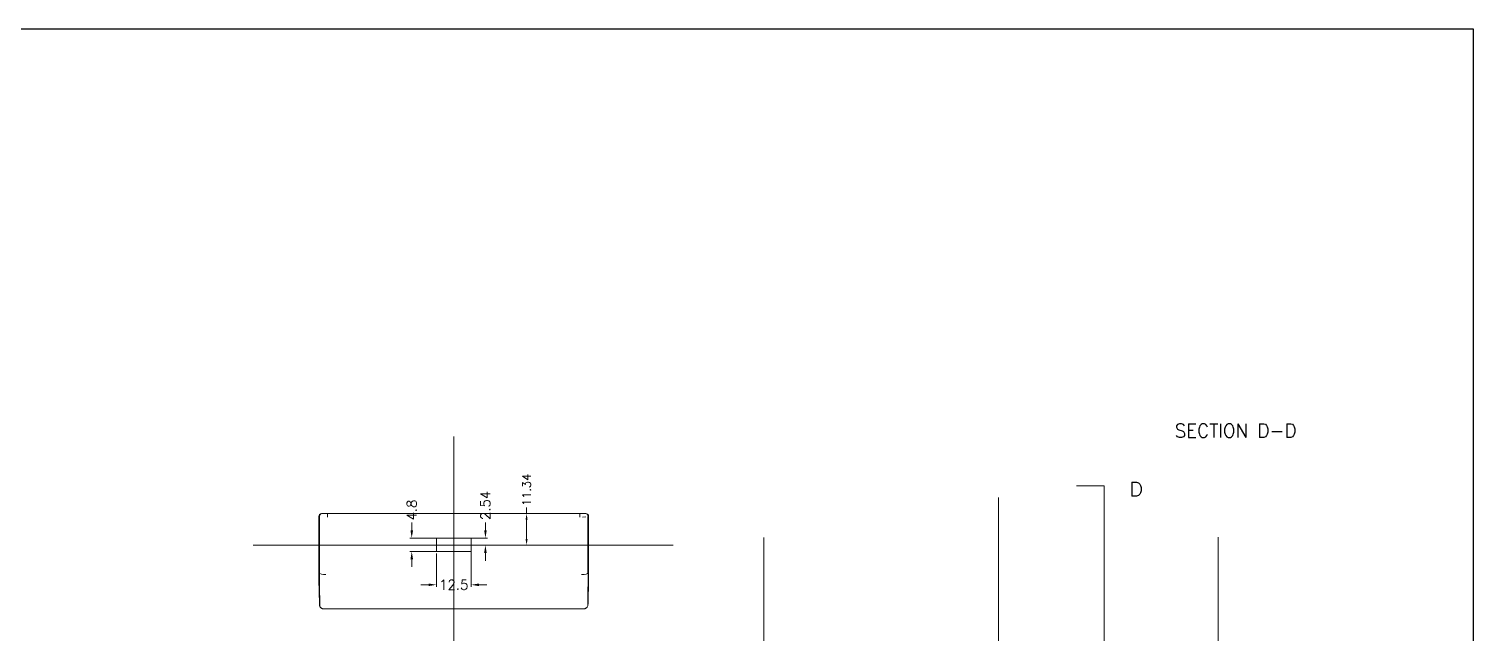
# Model space of a CAD drawing. Header units: millimetres. Extents: x -7059 to -6021, y -2109 to -1551.
# Drawn here: x -6540 to -6021, y -1768 to -1551 of the extents above; entities that cross this region are included whole.
import ezdxf
from ezdxf.lldxf.tags import DXFTag

# ---------------------------------------------------------------- set-up
doc = ezdxf.new("R2010")
doc.units = ezdxf.units.MM
doc.layers.get('0').update_dxf_attribs({"linetype": 'CONTINUOUS'})
doc.layers.get('Defpoints').update_dxf_attribs({"linetype": 'CONTINUOUS'})
doc.layers.add('5', color=7, linetype='CONTINUOUS', true_color=0xffffff)
doc.styles.add('DEFAULT', font='simplex.shx')
doc.styles.add('ROMANC', font='romanc.shx', dxfattribs={"bigfont": 'gbcbig.shx'})
tags = doc.linetypes.add('PHANTOM', pattern=[50.5, 18, -6.5, 6.5, -6.5, 6.5, -6.5]).pattern_tags.tags
tags[14:15] = [DXFTag(74, 4), DXFTag(75, 0), DXFTag(340, '0'), DXFTag(46, 0.0), DXFTag(50, 0.0), DXFTag(44, 0.0), DXFTag(45, 0.0)]
tags[12:13] = [DXFTag(74, 4), DXFTag(75, 0), DXFTag(340, '0'), DXFTag(46, 0.0), DXFTag(50, 0.0), DXFTag(44, 0.0), DXFTag(45, 0.0)]
tags[10:11] = [DXFTag(74, 4), DXFTag(75, 0), DXFTag(340, '0'), DXFTag(46, 0.0), DXFTag(50, 0.0), DXFTag(44, 0.0), DXFTag(45, 0.0)]
tags[8:9] = [DXFTag(74, 4), DXFTag(75, 0), DXFTag(340, '0'), DXFTag(46, 0.0), DXFTag(50, 0.0), DXFTag(44, 0.0), DXFTag(45, 0.0)]
tags[6:7] = [DXFTag(74, 4), DXFTag(75, 0), DXFTag(340, '0'), DXFTag(46, 0.0), DXFTag(50, 0.0), DXFTag(44, 0.0), DXFTag(45, 0.0)]
tags[4:5] = [DXFTag(74, 4), DXFTag(75, 0), DXFTag(340, '0'), DXFTag(46, 0.0), DXFTag(50, 0.0), DXFTag(44, 0.0), DXFTag(45, 0.0)]
doc.dimstyles.new('YanXiu', dxfattribs={"dimtxt": 2.5, "dimasz": 2.2, "dimexe": 0.66, "dimexo": 0.66, "dimgap": 0.66, "dimtad": 0, "dimdsep": 46, "dimtxsty": 'ROMANC', "dimcen": 0, "dimclrd": 256, "dimclre": 131, "dimclrt": 42, "dimazin": 2, "dimtfac": 1, "dimtofl": 0, "dimtmove": 0, "dimatfit": 3, "dimfxl": 0, "dimlwd": 5, "dimlwe": 5, "dimarcsym": 0})

# ---------------------------------------------------------------- blocks, each defined once
blk = doc.blocks.new('ASSORTED_DRAFT8')
at = {"color": 32}
blk.add_solid([(1513.29, 1314.27), (1517.29, 1314.8), (1517.29, 1313.75), (1513.29, 1314.27)], dxfattribs=at)
blk = doc.blocks.new('*D32')
at = {"lineweight": 0}
for p, q in [((-4662.39, -1334.96), (-4662.39, -1332.16)), ((-4662.39, -1343.1), (-4662.39, -1345.9))]:
    blk.add_line(p, q, dxfattribs=at)
at = {"color": 7, "lineweight": 0}
for p, q in [((-4667.61, -1337.76), (-4661.69, -1337.76)), ((-4664.57, -1340.3), (-4661.69, -1340.3))]:
    blk.add_line(p, q, dxfattribs=at)
for points in [[(-4662.85, -1334.96), (-4661.92, -1334.96), (-4662.39, -1337.76)], [(-4662.85, -1343.1), (-4661.92, -1343.1), (-4662.39, -1340.3)]]:
    blk.add_solid(points)
at = {"layer": 'Defpoints', "color": 0}
for p in [(-4668.31, -1337.76), (-4662.39, -1337.76), (-4665.27, -1340.3)]:
    blk.add_point(p, dxfattribs=at)
at = {"color": 7, "insert": (-4662.39, -1326.05), "char_height": 3.5, "attachment_point": 5, "rotation": 90, "style": 'ROMANC'}
blk.add_mtext('2.54', dxfattribs=at)
blk = doc.blocks.new('*D40')
at = {"color": 7, "lineweight": 0}
for p, q in [((-4680.03, -1343.26), (-4680.03, -1355.27)), ((-4667.53, -1342.39), (-4667.53, -1355.27))]:
    blk.add_line(p, q, dxfattribs=at)
at = {"lineweight": 0}
for p, q in [((-4682.83, -1354.57), (-4685.63, -1354.57)), ((-4664.73, -1354.57), (-4661.93, -1354.57))]:
    blk.add_line(p, q, dxfattribs=at)
for points in [[(-4682.83, -1354.1), (-4682.83, -1355.03), (-4680.03, -1354.57)], [(-4664.73, -1354.1), (-4664.73, -1355.03), (-4667.53, -1354.57)]]:
    blk.add_solid(points)
at = {"layer": 'Defpoints', "color": 0}
for p in [(-4680.03, -1342.56), (-4667.53, -1341.69), (-4667.53, -1354.57)]:
    blk.add_point(p, dxfattribs=at)
at = {"color": 7, "insert": (-4673.78, -1354.57), "char_height": 3.5, "attachment_point": 5, "style": 'ROMANC'}
blk.add_mtext('12.5', dxfattribs=at)
blk = doc.blocks.new('*D41')
at = {"lineweight": 0}
for p, q in [((-4688.88, -1334.96), (-4688.88, -1332.16)), ((-4688.88, -1345.36), (-4688.88, -1348.16))]:
    blk.add_line(p, q, dxfattribs=at)
at = {"color": 7, "lineweight": 0}
for p, q in [((-4679.18, -1337.76), (-4689.58, -1337.76)), ((-4679.18, -1342.56), (-4689.58, -1342.56))]:
    blk.add_line(p, q, dxfattribs=at)
for points in [[(-4689.34, -1334.96), (-4688.41, -1334.96), (-4688.88, -1337.76)], [(-4689.34, -1345.36), (-4688.41, -1345.36), (-4688.88, -1342.56)]]:
    blk.add_solid(points)
at = {"layer": 'Defpoints', "color": 0}
for p in [(-4688.88, -1337.76), (-4678.48, -1337.76), (-4678.48, -1342.56)]:
    blk.add_point(p, dxfattribs=at)
at = {"color": 7, "insert": (-4688.88, -1327.71), "char_height": 3.5, "attachment_point": 5, "rotation": 90, "style": 'ROMANC'}
blk.add_mtext('4.8', dxfattribs=at)
blk = doc.blocks.new('*D60')
at = {"color": 7, "lineweight": 0}
for p, q in [((-4650.46, -1328.96), (-4646.8, -1328.96)), ((-4649.05, -1340.3), (-4646.8, -1340.3))]:
    blk.add_line(p, q, dxfattribs=at)
at = {"lineweight": 0}
for p, q in [((-4647.6, -1328.96), (-4647.6, -1326.76)), ((-4647.6, -1338.1), (-4647.6, -1331.16))]:
    blk.add_line(p, q, dxfattribs=at)
for points in [[(-4647.97, -1331.16), (-4647.23, -1331.16), (-4647.6, -1328.96)], [(-4647.97, -1338.1), (-4647.23, -1338.1), (-4647.6, -1340.3)]]:
    blk.add_solid(points)
at = {"layer": 'Defpoints', "color": 0}
for p in [(-4651.26, -1328.96), (-4647.6, -1328.96), (-4649.85, -1340.3)]:
    blk.add_point(p, dxfattribs=at)
at = {"color": 7, "insert": (-4647.6, -1320.46), "char_height": 3, "attachment_point": 5, "rotation": 90, "style": 'ROMANC'}
blk.add_mtext('11.34', dxfattribs=at)

msp = doc.modelspace()

# ---------------------------------------------------------------- linework, layer by layer
at = {"color": 1}
msp.add_lwpolyline([(-7059.182, -1551.116), (-6020.73, -1551.116), (-6020.73, -2108.993), (-7059.182, -2108.993)], close=True, dxfattribs=at)
at = {"layer": '5', "color": 7, "linetype": 'PHANTOM', "lineweight": 0}
for p, q in [((-6387.215, -1697.63), (-6387.215, -1775.225)), ((-6153.363, -1715.314), (-6153.363, -1846.415)), ((-6191.363, -1719.516), (-6191.363, -1953.708)), ((-6275.696, -1733.99), (-6275.696, -1960.311)), ((-6112.404, -1733.82), (-6112.404, -1941.207)), ((-6459.354, -1736.663), (-6308.374, -1736.663)), ((-6387.215, -1758.614), (-6387.215, -1956.45))]:
    msp.add_line(p, q, dxfattribs=at)
at = {"layer": '5', "color": 7, "linetype": 'Continuous', "lineweight": 0}
for p, q in [((-6163.313, -1715.314), (-6153.363, -1715.314)), ((-6435.715, -1744.687), (-6435.715, -1726.333)), ((-6435.453, -1726.507), (-6435.453, -1746.794)), ((-6434.708, -1725.326), (-6434.529, -1725.326)), ((-6432.567, -1725.326), (-6341.863, -1725.326)), ((-6432.567, -1726.326), (-6432.567, -1725.326)), ((-6432.567, -1726.585), (-6432.567, -1726.326)), ((-6432.567, -1726.326), (-6432.567, -1726.326)), ((-6341.863, -1726.326), (-6341.863, -1725.326)), ((-6341.863, -1726.585), (-6341.863, -1726.326)), ((-6341.863, -1726.326), (-6341.863, -1726.326)), ((-6340.968, -1726.566), (-6339.687, -1726.491)), ((-6339.722, -1725.326), (-6339.901, -1725.326)), ((-6338.977, -1726.38), (-6338.977, -1746.794)), ((-6338.715, -1744.687), (-6338.715, -1726.333)), ((-6393.465, -1734.126), (-6393.465, -1738.926)), ((-6380.965, -1734.126), (-6393.465, -1734.126)), ((-6380.965, -1738.926), (-6380.965, -1734.126)), ((-6393.465, -1738.926), (-6380.965, -1738.926)), ((-6435.715, -1749.134), (-6435.715, -1744.687)), ((-6435.715, -1749.134), (-6435.49, -1757.737)), ((-6338.94, -1757.737), (-6338.715, -1749.134)), ((-6338.715, -1749.134), (-6338.715, -1744.687)), ((-6433.976, -1759.581), (-6340.454, -1759.581))]:
    msp.add_line(p, q, dxfattribs=at)
at = {"layer": '5', "color": 7, "linetype": 'Continuous', "lineweight": 0, "extrusion": (0, 0, -1)}
for centre, major_axis, ratio, start_param, end_param in [((-6434.715, -1726.326), (-0.727, -0.691), 0.9932391, 0.7635142, 2.3343105), ((-6434.718, -1726.326), (-0.629, -0.778), 0.9930958, 0.8874595, 0.8942468), ((-6339.715, -1726.326), (0.727, -0.691), 0.9932391, 3.9488748, 5.5264463)]:
    msp.add_ellipse(centre, major_axis=major_axis, ratio=ratio, start_param=start_param, end_param=end_param, dxfattribs=at)
at = {"layer": '5', "color": 7, "linetype": 'Continuous', "lineweight": 0}
for centre, major_axis, ratio, start_param, end_param in [((-6434.529, -1726.326), (0, -1), 0.9996803, 3.3121907, 4.712346), ((-6434.529, -1726.326), (0, -1), 0.9996803, 4.712346, 4.712389), ((-6434.529, -1726.326), (0, -1), 0.9996803, 4.712389, 4.7191641), ((-6339.901, -1726.326), (0, -1), 0.9996803, 1.5708694, 2.9709979), ((-6339.901, -1726.326), (0, -1), 0.9996803, 1.5640212, 1.5708694), ((-6433.17, -1746.734), (2.344, -0.068), 0.2308266, 3.1744205, 4.7198478), ((-6341.26, -1746.734), (-2.344, -0.068), 0.2308266, 1.5633376, 3.1087648)]:
    msp.add_ellipse(centre, major_axis=major_axis, ratio=ratio, start_param=start_param, end_param=end_param, dxfattribs=at)
for points, knots in [([(-6432.567, -1725.34), (-6432.708, -1725.34), (-6432.983, -1725.34), (-6433.516, -1725.34), (-6434.102, -1725.34), (-6434.574, -1725.34), (-6434.688, -1725.34), (-6434.699, -1725.34)], [0, 0, 0, 0, 0.1253658, 0.250759, 0.5002799, 0.7500893, 1, 1, 1, 1]), ([(-6339.732, -1725.34), (-6339.742, -1725.34), (-6339.856, -1725.34), (-6340.328, -1725.34), (-6340.914, -1725.34), (-6341.447, -1725.34), (-6341.722, -1725.34), (-6341.863, -1725.34)], [0, 0, 0, 0, 0.2499107, 0.4997201, 0.749241, 0.8746342, 1, 1, 1, 1]), ([(-6435.436, -1751.72), (-6435.432, -1752.211), (-6435.428, -1752.693), (-6435.423, -1753.473), (-6435.421, -1753.776), (-6435.417, -1754.361), (-6435.414, -1754.928), (-6435.411, -1755.462), (-6435.409, -1755.979), (-6435.408, -1756.23), (-6435.406, -1756.945), (-6435.405, -1757.371), (-6435.405, -1757.936), (-6435.405, -1758.112), (-6435.405, -1758.346), (-6435.405, -1758.414), (-6435.406, -1758.479)], [0, 0, 0, 0, 0.171719, 0.171719, 0.2831196, 0.2831196, 0.3945203, 0.505921, 0.505921, 0.6173217, 0.6173217, 0.8401231, 0.8401231, 0.9515238, 0.9515238, 1, 1, 1, 1]), ([(-6339.024, -1758.476), (-6339.025, -1758.26), (-6339.025, -1758.016), (-6339.025, -1757.556), (-6339.025, -1757.354), (-6339.024, -1756.922), (-6339.024, -1756.694), (-6339.021, -1755.982), (-6339.019, -1755.468), (-6339.015, -1754.636), (-6339.013, -1754.347), (-6339.009, -1753.76), (-6339.007, -1753.461), (-6339.002, -1752.69), (-6338.998, -1752.212), (-6338.994, -1751.721)], [0, 0, 0, 0, 0.1607931, 0.1607931, 0.2722092, 0.2722092, 0.3836254, 0.3836254, 0.6064577, 0.6064577, 0.7178738, 0.7178738, 0.82929, 0.82929, 1, 1, 1, 1]), ([(-6435.49, -1757.737), (-6435.489, -1757.772), (-6435.486, -1757.841), (-6435.48, -1757.952), (-6435.473, -1758.037), (-6435.469, -1758.082)], [0, 0, 0, 0, 0.3169827, 0.6584913, 1, 1, 1, 1]), ([(-6435.465, -1758.164), (-6435.452, -1758.358), (-6435.378, -1758.631), (-6435.192, -1758.951), (-6435.003, -1759.169), (-6434.772, -1759.349), (-6434.511, -1759.484), (-6434.229, -1759.565), (-6434.038, -1759.581), (-6433.941, -1759.581)], [0, 0, 0, 0, 0.2886545, 0.4229879, 0.5449385, 0.6600597, 0.7731183, 0.8864692, 1, 1, 1, 1]), ([(-6340.489, -1759.581), (-6340.392, -1759.581), (-6340.201, -1759.565), (-6339.919, -1759.485), (-6339.66, -1759.352), (-6339.356, -1759.115), (-6339.082, -1758.73), (-6338.984, -1758.365), (-6338.965, -1758.164)], [0, 0, 0, 0, 0.1166013, 0.2342239, 0.3537847, 0.4776537, 0.7365659, 1, 1, 1, 1]), ([(-6338.94, -1757.737), (-6338.941, -1757.772), (-6338.944, -1757.841), (-6338.95, -1757.952), (-6338.957, -1758.037), (-6338.961, -1758.082)], [0, 0, 0, 0, 0.3169827, 0.6584913, 1, 1, 1, 1])]:
    msp.add_open_spline(points, degree=3, knots=knots, dxfattribs=at)
for points, degree in [([(-6434.529, -1725.326), (-6434.524, -1725.326), (-6434.463, -1725.326), (-6434.223, -1725.326), (-6433.874, -1725.326), (-6433.499, -1725.326), (-6433.088, -1725.326), (-6432.749, -1725.326), (-6432.567, -1725.326)], 3), ([(-6339.901, -1725.326), (-6339.906, -1725.326), (-6339.967, -1725.326), (-6340.207, -1725.326), (-6340.556, -1725.326), (-6340.931, -1725.326), (-6341.343, -1725.326), (-6341.681, -1725.326), (-6341.863, -1725.326)], 3), ([(-6435.486, -1751.614), (-6435.488, -1751.379), (-6435.493, -1750.913), (-6435.498, -1750.229), (-6435.503, -1749.535), (-6435.507, -1748.832), (-6435.51, -1748.125), (-6435.512, -1747.408), (-6435.513, -1746.927), (-6435.513, -1746.684)], 3), ([(-6338.944, -1751.614), (-6338.942, -1751.379), (-6338.937, -1750.913), (-6338.932, -1750.229), (-6338.927, -1749.535), (-6338.923, -1748.832), (-6338.92, -1748.125), (-6338.918, -1747.408), (-6338.917, -1746.927), (-6338.917, -1746.684)], 3), ([(-6435.469, -1758.082), (-6435.468, -1758.109), (-6435.466, -1758.136), (-6435.464, -1758.162)], 3), ([(-6435.468, -1758.085), (-6435.463, -1758.186)], 1), ([(-6338.967, -1758.186), (-6338.962, -1758.085)], 1)]:
    msp.add_open_spline(points, degree=degree, dxfattribs=at)

# ---------------------------------------------------------------- block references
at = {"layer": '5', "color": 7, "linetype": 'Continuous', "lineweight": 0, "xscale": 0.9950248759998885, "yscale": 0.9950248760000022, "zscale": 0.9950248759999999}
msp.add_blockref('ASSORTED_DRAFT8', (-7669.071, -3023.048), dxfattribs=at)

# ---------------------------------------------------------------- texts
at = {"layer": '5', "color": 7, "linetype": 'Continuous', "lineweight": 0, "char_height": 4.97512, "line_spacing_factor": 0.903614, "style": 'DEFAULT'}
for s, insert, attachment_point in [('\\W00.967;SECTION \\H5.00;D-D\\H5.00; ', (-6106.105, -1698.016), 8), ('\\W01.125;D ', (-6144.435, -1719.016), 7)]:
    msp.add_mtext(s, dxfattribs=dict(at, insert=insert, attachment_point=attachment_point))

# ---------------------------------------------------------------- dimensions: what is measured, and where the dimension line sits
at = {"color": 1}
for base, p1, p2, override, picture, middle in [((-6361.034, -1725.326), (-6363.284, -1736.663), (-6364.69, -1725.326), {"dimtxt": 3, "dimexe": 0.8, "dimexo": 0.8, "dimclre": 7, "dimclrt": 7, "dimlwd": 0, "dimlwe": 0}, '*D60', (-6361.034, -1716.823)), ((-6375.821, -1734.126), (-6378.706, -1736.663), (-6381.744, -1734.126), {"dimtxt": 3.5, "dimasz": 2.8, "dimexe": 0.69965, "dimexo": 0.69965, "dimgap": 0.69965, "dimclre": 7, "dimclrt": 7, "dimlwd": 0, "dimlwe": 0}, '*D32', (-6375.821, -1722.409)), ((-6402.31, -1734.126), (-6391.916, -1738.926), (-6391.916, -1734.126), {"dimtxt": 3.5, "dimasz": 2.8, "dimexe": 0.69965, "dimexo": 0.69965, "dimgap": 0.69965, "dimclre": 7, "dimclrt": 7, "dimlwd": 0, "dimlwe": 0}, '*D41', (-6402.31, -1724.076))]:
    dim = msp.add_linear_dim(base=base, p1=p1, p2=p2, angle=90, dimstyle='YanXiu', override=override, dxfattribs=at)
    dim.commit()
    dim.dimension.update_dxf_attribs({"geometry": picture, "text_midpoint": middle, "insert": (-1713.433, -396.364)})
dim = msp.add_linear_dim(base=(-6380.965, -1750.932), p1=(-6393.465, -1738.926), p2=(-6380.965, -1738.05), dimstyle='YanXiu', override={"dimtxt": 3.5, "dimasz": 2.8, "dimexe": 0.69965, "dimexo": 0.69965, "dimgap": 0.69965, "dimclre": 7, "dimclrt": 7, "dimlwd": 0, "dimlwe": 0}, dxfattribs=at)
dim.commit()
dim.dimension.update_dxf_attribs({"geometry": '*D40', "text_midpoint": (-6387.215, -1750.932), "insert": (-1713.433, -396.364)})

doc.saveas('drawing.dxf')
